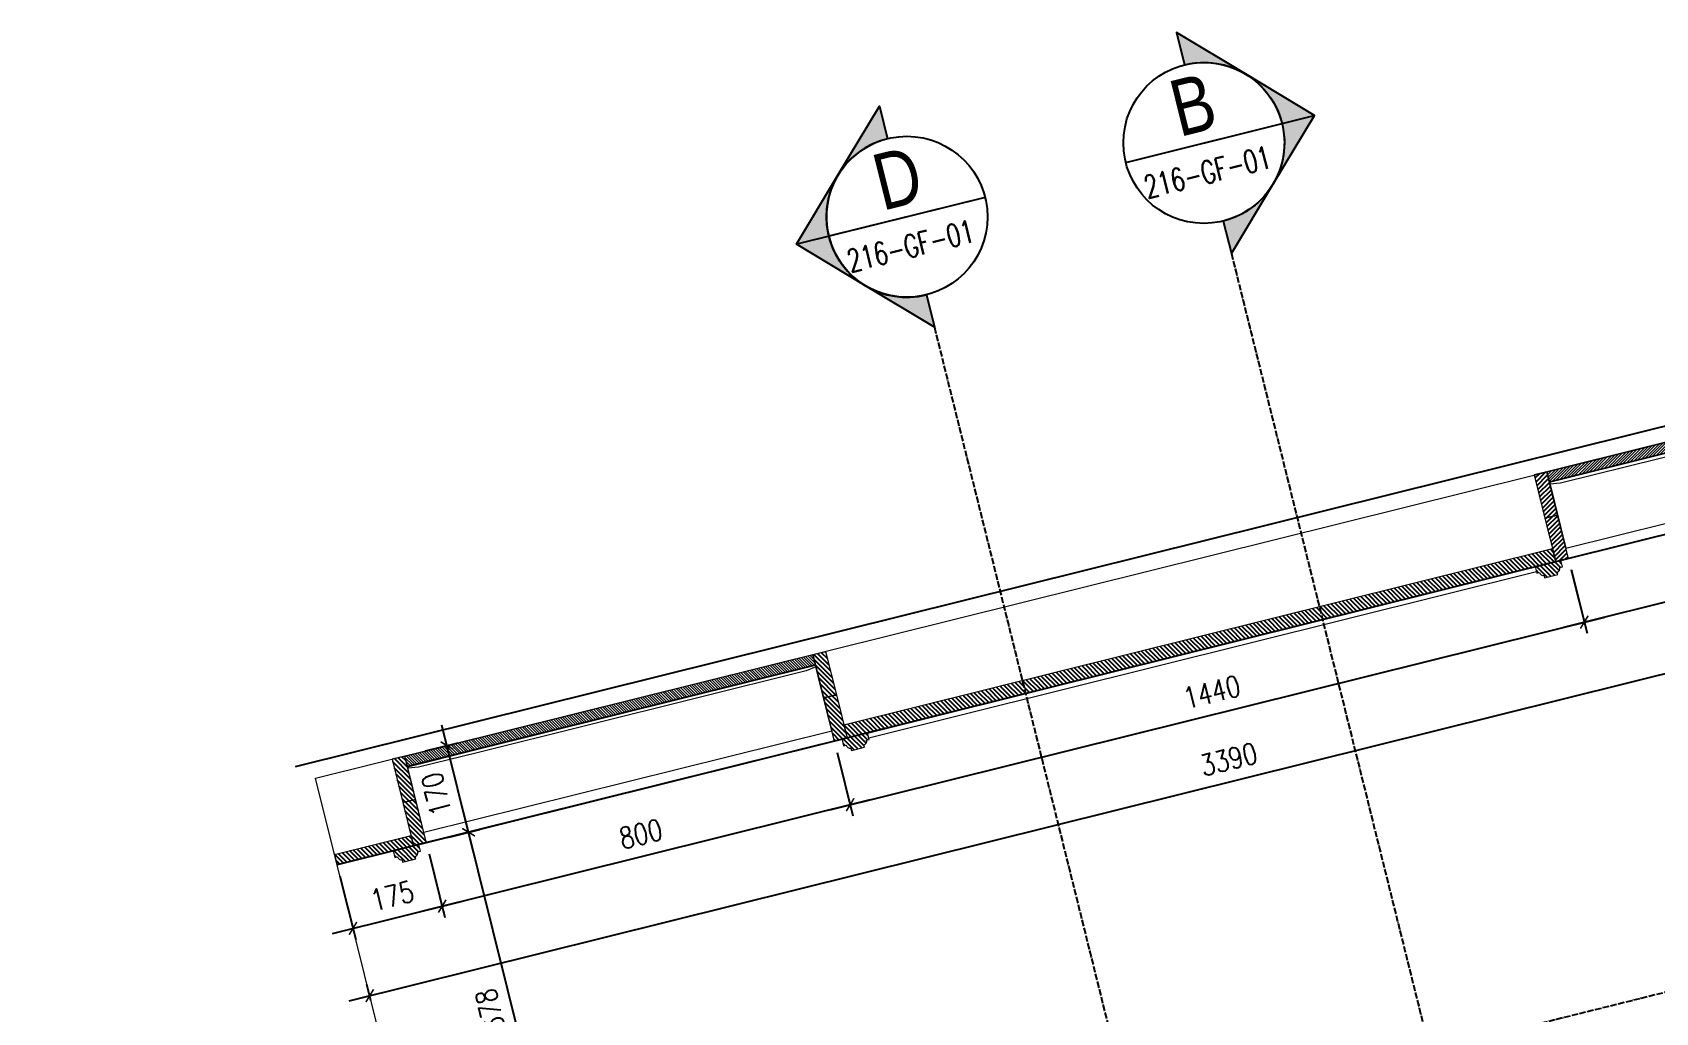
# Model space of a CAD drawing. Header units: inches. Extents: x 252212 to 296477, y 417293 to 492071.
# Drawn here: x 268902 to 271991, y 464486 to 466352 of the extents above; entities that cross this region are included whole.
import ezdxf

# ---------------------------------------------------------------- set-up
doc = ezdxf.new("R2010")
doc.units = ezdxf.units.IN
doc.header["$MEASUREMENT"] = 0
doc.linetypes.add('ACAD_ISO04W100', pattern=[30, 24, -3, 0, -3])
doc.linetypes.add('ACAD_ISO10W100', pattern=[18, 12, -3, 0, -3])
for name, color, linetype in [('8', 8, 'Continuous'), ('A-AXIS', 1, 'Continuous'), ('WOOD', 23, 'Continuous')]:
    doc.layers.add(name, color=color, linetype=linetype)
for name, color, linetype, lineweight in [('A-Dim-ID', 9, 'Continuous', 20), ('CUTTING LN', 162, 'ACAD_ISO10W100', 25), ('Glass', 4, 'Continuous', 0), ('Marble', 6, 'Continuous', 0)]:
    doc.layers.add(name, color=color, linetype=linetype, lineweight=lineweight)
doc.styles.add('ID-ARIAL', font='arial.ttf')
doc.styles.add('ID-ROMA', font='ROMANS.shx', dxfattribs={"width": 0.8})
doc.styles.add('ST9', font='romans.shx', dxfattribs={"width": 0.8})
doc.dimstyles.new('DIM-20', dxfattribs={"dimscale": 1000, "dimtxt": 0.044, "dimasz": 0.035, "dimexe": 0.022, "dimexo": 0.022, "dimgap": 0.022, "dimtad": 1, "dimdec": 0, "dimzin": 0, "dimdsep": 46, "dimtxsty": 'ST9', "dimblk1": 'ARCHTICK', "dimblk2": 'ARCHTICK', "dimsah": 1, "dimcen": 0.08800000000000001, "dimdle": 0.04, "dimclrd": 256, "dimclre": 256, "dimclrt": 3, "dimadec": 0, "dimazin": 0, "dimtfac": 1, "dimtdec": 0, "dimtix": 1, "dimtofl": 0, "dimtmove": 1, "dimatfit": 3, "dimldrblk": 'CLOSED', "dimfxl": 1, "dimtolj": 1, "dimtzin": 0, "dimarcsym": 0})

# ---------------------------------------------------------------- blocks, each defined once
blk = doc.blocks.new('_ARCHTICK')
at = {"color": 0, "linetype": 'ByBlock', "const_width": 0.15}
blk.add_lwpolyline([(-0.5, -0.5), (0.5, 0.5)], dxfattribs=at)
blk = doc.blocks.new('*D92')
at = {"layer": 'A-Dim-ID', "lineweight": -2, "transparency": 16777216}
for p, q in [((269505.394315704, 464508.6049648295), (272872.7567173581, 465346.3990255849)), ((272836.2175776361, 465327.5874635416), (272828.628432412, 465358.0906665187)), ((269546.4884772635, 464509.1084366235), (269538.8993320395, 464539.6116396006))]:
    blk.add_line(p, q, dxfattribs=at)
at = {"layer": 'Defpoints', "color": 0, "transparency": 16777216}
for p in [(272833.9400667173, 465336.7415086663), (272841.5292119414, 465306.2383056892, -2.210991648221918e-07), (269551.8001115688, 464487.7592787711, -2.210991648221918e-07)]:
    blk.add_point(p, dxfattribs=at)
at = {"layer": 'A-Dim-ID', "lineweight": -2, "transparency": 16777216, "xscale": 20, "yscale": 20, "zscale": 20}
for p, rotation in [((272833.9400667173, 465336.7415086663), 13.9714232829857), ((269544.2109663447, 464518.2624817482), 193.9714232829857)]:
    blk.add_blockref('_ARCHTICK', p, dxfattribs=dict(at, rotation=rotation))
at = {"layer": 'A-Dim-ID', "color": 3, "transparency": 16777216, "insert": (271178.9351237664, 464968.25947838), "char_height": 40, "attachment_point": 5, "rotation": 13.97142328298572, "style": 'ST9'}
blk.add_mtext('\\A1;3390', dxfattribs=at)
blk = doc.blocks.new('_CLOSED')
at = {"color": 0, "linetype": 'ByBlock'}
for p, q in [((-1, 0.1666666666666666), (0, 0)), ((-1, 0.1666666666666666), (-1, -0.1666666666666666)), ((0, 0), (-1, -0.1666666666666666)), ((0, 0), (-1, 0))]:
    blk.add_line(p, q, dxfattribs=at)
blk = doc.blocks.new('*D105')
at = {"layer": 'A-Dim-ID', "lineweight": -2, "transparency": 16777216}
for p, q in [((269657.4015886886, 464788.1374235013), (269687.4516149934, 464667.3567525852)), ((269487.578677429, 464745.8857717041), (269517.6287039261, 464625.1051000151)), ((269473.5004189801, 464636.7967409488), (269720.9566313289, 464698.3634273562))]:
    blk.add_line(p, q, dxfattribs=at)
at = {"layer": 'Defpoints', "color": 0, "transparency": 16777216}
for p in [(269652.0899543833, 464809.4865813537, -2.210991648221888e-07), (269482.2670431237, 464767.2349295566, -2.210991648221918e-07), (269682.1399806882, 464688.7059104376)]:
    blk.add_point(p, dxfattribs=at)
at = {"layer": 'A-Dim-ID', "lineweight": -2, "transparency": 16777216, "xscale": 20, "yscale": 20, "zscale": 20}
for p, rotation in [((269682.1399806882, 464688.7059104376), 13.9714232829857), ((269512.3170696209, 464646.4542578675), 193.9714232829857)]:
    blk.add_blockref('_ARCHTICK', p, dxfattribs=dict(at, rotation=rotation))
at = {"layer": 'A-Dim-ID', "color": 3, "transparency": 16777216, "insert": (269587.0881323899, 464708.3375673253), "char_height": 40, "attachment_point": 5, "rotation": 13.97142328298572, "style": 'ST9'}
blk.add_mtext('\\A1;175', dxfattribs=at)
blk = doc.blocks.new('*D106')
at = {"layer": 'A-Dim-ID', "lineweight": -2, "transparency": 16777216}
for p, q in [((271830.7373872162, 465328.8589616152), (271860.7872181406, 465208.0790759955)), ((270419.6563855274, 464872.1988497845), (271894.2922344761, 465239.0857507666)), ((270433.7346675385, 464981.2877858354), (270463.7846704734, 464860.5072088508))]:
    blk.add_line(p, q, dxfattribs=at)
at = {"layer": 'Defpoints', "color": 0, "transparency": 16777216}
for p in [(271825.4257529109, 465350.2081194677, -2.210991648221888e-07), (271855.4755838353, 465229.4282338478), (270428.4230332333, 465002.6369436878, -2.210991648221888e-07)]:
    blk.add_point(p, dxfattribs=at)
at = {"layer": 'A-Dim-ID', "lineweight": -2, "transparency": 16777216, "xscale": 20, "yscale": 20, "zscale": 20}
for p, rotation in [((271855.4755838353, 465229.4282338478), 13.9714232829857), ((270458.4730361681, 464881.8563667032), 193.9714232829857)]:
    blk.add_blockref('_ARCHTICK', p, dxfattribs=dict(at, rotation=rotation))
at = {"layer": 'A-Dim-ID', "color": 3, "transparency": 16777216, "insert": (271146.8339172371, 465096.3997834483), "char_height": 40, "attachment_point": 5, "rotation": 13.971423282985718, "style": 'ST9'}
blk.add_mtext('\\A1;1440', dxfattribs=at)
blk = doc.blocks.new('*D107')
at = {"layer": 'A-Dim-ID', "lineweight": -2, "transparency": 16777216}
for p, q in [((272606.9496228078, 465522.4947433203), (272637.1202669441, 465401.2292707454)), ((271816.6589691833, 465219.770573306), (272670.6252832796, 465432.2359455164)), ((271830.6165040946, 465329.3448305871), (271860.7872541293, 465208.0789323722))]:
    blk.add_line(p, q, dxfattribs=at)
at = {"layer": 'Defpoints', "color": 0, "transparency": 16777216}
for p in [(272601.6379885025, 465543.8439011727, -2.210991648221888e-07), (272631.8086326388, 465422.5784285978), (271825.3048697893, 465350.6939884395, -2.210991648221888e-07)]:
    blk.add_point(p, dxfattribs=at)
at = {"layer": 'A-Dim-ID', "lineweight": -2, "transparency": 16777216, "xscale": 20, "yscale": 20, "zscale": 20}
for p, rotation in [((272631.8086326388, 465422.5784285978), 13.9714232829857), ((271855.475619824, 465229.4280902246), 193.9714232829857)]:
    blk.add_blockref('_ARCHTICK', p, dxfattribs=dict(at, rotation=rotation))
at = {"layer": 'A-Dim-ID', "color": 3, "transparency": 16777216, "insert": (272233.5017334668, 465366.760742584), "char_height": 40, "attachment_point": 5, "rotation": 13.971423282985718, "style": 'ST9'}
blk.add_mtext('\\A1;800', dxfattribs=at)
blk = doc.blocks.new('*D109')
at = {"layer": 'A-Dim-ID', "lineweight": -2, "transparency": 16777216}
for p, q in [((269643.3233049128, 464679.0484945427), (270497.2896868089, 464891.5138836217)), ((270460.4147305502, 464874.0520756921), (270463.7846704735, 464860.5072088506)), ((269684.0816499355, 464680.9017204506), (269687.4515898587, 464667.356853609))]:
    blk.add_line(p, q, dxfattribs=at)
at = {"layer": 'Defpoints', "color": 0, "transparency": 16777216}
for p in [(270455.103096245, 464895.4012335445), (270458.4730361683, 464881.8563667031), (269678.7700156302, 464702.250878303)]:
    blk.add_point(p, dxfattribs=at)
at = {"layer": 'A-Dim-ID', "lineweight": -2, "transparency": 16777216, "xscale": 20, "yscale": 20, "zscale": 20}
for p, rotation in [((270458.4730361683, 464881.8563667031), 13.9714232829857), ((269682.1399555535, 464688.7060114614), 193.9714232829857)]:
    blk.add_blockref('_ARCHTICK', p, dxfattribs=dict(at, rotation=rotation))
at = {"layer": 'A-Dim-ID', "color": 3, "transparency": 16777216, "insert": (270060.1661030963, 464826.0386722551), "char_height": 40, "attachment_point": 5, "rotation": 13.971423282985718, "style": 'ST9'}
blk.add_mtext('\\A1;800', dxfattribs=at)
blk = doc.blocks.new('*D118')
at = {"layer": 'A-Dim-ID', "lineweight": -2, "transparency": 16777216}
for p, q in [((269905.5642798262, 464133.0208495623), (269722.6384354986, 464868.2583492461)), ((269698.0056043376, 464820.9103180957), (269753.6451102697, 464834.7533329106)), ((269804.7699041682, 464149.1628041471), (269917.25592076, 464177.1491345083))]:
    blk.add_line(p, q, dxfattribs=at)
at = {"layer": 'Defpoints', "color": 0, "transparency": 16777216}
for p in [(269676.656446485, 464815.5986837905, -2.210991648221918e-07), (269732.2959524171, 464829.4416986054), (269783.4207463157, 464143.8511698418)]:
    blk.add_point(p, dxfattribs=at)
at = {"layer": 'A-Dim-ID', "lineweight": -2, "transparency": 16777216, "xscale": 20, "yscale": 20, "zscale": 20}
for p, rotation in [((269732.2959524172, 464829.4416986053), 103.9714232829857), ((269895.9067629076, 464171.837500203), 283.9714232829857)]:
    blk.add_blockref('_ARCHTICK', p, dxfattribs=dict(at, rotation=rotation))
at = {"layer": 'A-Dim-ID', "color": 3, "transparency": 16777216, "insert": (269773.3438744896, 464490.4992066395), "char_height": 40, "attachment_point": 5, "rotation": 103.97142328298571, "style": 'ST9'}
blk.add_mtext('\\A1;678', dxfattribs=at)
blk = doc.blocks.new('*D119')
at = {"layer": 'A-Dim-ID', "lineweight": -2, "transparency": 16777216}
for p, q in [((269741.9534693357, 464790.6250479645), (269681.5939893062, 465033.2291116071)), ((269650.4100915556, 464984.2511861876), (269712.6006640773, 464999.7240952716)), ((269691.4545115386, 464819.2804173058), (269753.6451102695, 464834.7533329105))]:
    blk.add_line(p, q, dxfattribs=at)
at = {"layer": 'Defpoints', "color": 0, "transparency": 16777216}
for p in [(269629.0609337031, 464978.9395518824, -2.210991648223205e-07), (269691.2515062247, 464994.4124609664), (269670.105353686, 464813.9687830005, -2.210991648221918e-07)]:
    blk.add_point(p, dxfattribs=at)
at = {"layer": 'A-Dim-ID', "lineweight": -2, "transparency": 16777216, "xscale": 20, "yscale": 20, "zscale": 20}
for p, rotation in [((269691.2515062249, 464994.4124609663), 103.9714232829857), ((269732.2959524171, 464829.4416986053), 283.9714232829857)]:
    blk.add_blockref('_ARCHTICK', p, dxfattribs=dict(at, rotation=rotation))
at = {"layer": 'A-Dim-ID', "color": 3, "transparency": 16777216, "insert": (269671.0162461482, 464901.7866870211), "char_height": 40, "attachment_point": 5, "rotation": 103.97142328298571, "style": 'ST9'}
blk.add_mtext('\\A1;170', dxfattribs=at)

msp = doc.modelspace()

# ---------------------------------------------------------------- hatches: boundary and pattern name
h = msp.add_hatch(color=256)
edge = h.paths.add_edge_path()
edge.add_arc((271131.5863373148, 466141.5904227399), 153.2160000000183, -76.02857671701429, 103.97142328298571, ccw=False)
edge.add_line((271168.5784901203, 465992.9071241255), (271183.9011415137, 465931.3204853411))
edge.add_line((271183.9011415138, 465931.3204853412), (271262.878708114, 466062.6128561398))
edge.add_line((271262.8787081135, 466062.6128561402), (271341.8562747136, 466193.9052269389))
edge.add_line((271341.8562747136, 466193.9052269384), (271210.563903915, 466272.8827935386))
edge.add_line((271210.5639039155, 466272.8827935389), (271079.2715331168, 466351.860360139))
edge.add_line((271079.2715331166, 466351.8603601389), (271094.5941845099, 466290.2737213544))
h = msp.add_hatch(color=256)
edge = h.paths.add_edge_path()
edge.add_arc((270566.4595073271, 466000.9878248407), 153.2160000000183, 103.9714232829825, 283.9714232829825)
edge.add_line((270603.4516601327, 465852.3045262265), (270618.7743115259, 465790.717887442))
edge.add_line((270618.7743115259, 465790.7178874413), (270487.4819407272, 465869.6954540414))
edge.add_line((270487.4819407271, 465869.6954540419), (270356.1895699285, 465948.673020642))
edge.add_line((270356.1895699285, 465948.6730206425), (270435.1671365286, 466079.9653914412))
edge.add_line((270435.1671365286, 466079.9653914409), (270514.1447031287, 466211.2577622396))
edge.add_line((270514.1447031286, 466211.2577622395), (270529.4673545219, 466149.671123455))
at = {"layer": '8'}
h = msp.add_hatch(dxfattribs=at)
h.set_pattern_fill('ANSI31', color=256, scale=50, angle=269.9999999999986, style=0)
h.set_pattern_definition([(44.99999999999854, (-188557.5736897307, 737401.9004167398), (4.419417382415811, -4.419417382416031), [])])
edge = h.paths.add_edge_path()
edge.add_line((271825.3048666417, 465350.6940010908), (271804.7826997996, 465433.1793303985))
edge.add_line((271804.7826997996, 465433.1793303985), (271780.5223491099, 465427.1433949873))
edge.add_line((271780.5223491099, 465427.1433949873), (271801.0445466105, 465344.6580720473))
edge.add_line((271801.0445466105, 465344.6580720473), (271825.3048697893, 465350.6939884395))
edge.add_line((271780.5223471839, 465427.1433925993), (271804.7827208029, 465433.1793337153))
edge.add_line((271804.7827208029, 465433.1793337153), (271784.2604787019, 465515.6648965674))
edge.add_line((271784.2604787019, 465515.6648965674), (271760.0000720515, 465509.6289484932))
edge.add_line((271760.0000720515, 465509.6289484932), (271780.5223448108, 465427.1433920089))
h = msp.add_hatch(dxfattribs=at)
h.set_pattern_fill('ANSI31', color=256, scale=50, angle=269.9999999999986, style=0)
h.set_pattern_definition([(314.9999999999986, (-188559.9544065034, 736153.0596794009), (4.419417382416031, 4.41941738241581), [])])
h.paths.add_polyline_path([(270452.5624948148, 465009.1580493869), (271801.0445462898, 465344.6580733557), (271795.0085982158, 465368.9184800063), (270446.5266145357, 465033.4184729047)])
h = msp.add_hatch(dxfattribs=at)
h.set_pattern_fill('ANSI31', color=256, scale=50, angle=269.9999999999986, style=0)
h.set_pattern_definition([(314.9999999999986, (-188574.4968456567, 734914.6321112264), (4.419417382416031, 4.419417382415811), [])])
edge = h.paths.add_edge_path()
edge.add_line((271762.2280096919, 465335.0000966289), (271765.3495299461, 465322.4537079252))
edge.add_line((271765.3495299462, 465322.4537079253), (271770.2016112763, 465323.6608975402))
edge.add_arc((271777.0687695644, 465325.3768973884), 7.078313247802563, 194.0300418701901, 283.9128046958339)
edge.add_line((271778.7707144246, 465318.506242243), (271779.9779040394, 465313.654160913))
edge.add_line((271779.9779040395, 465313.6541609128), (271805.0708105142, 465319.8971725863))
edge.add_line((271805.0708105144, 465319.8971725864), (271803.8636208996, 465324.7492539165))
edge.add_arc((271802.1476210512, 465331.6164122047), 7.078313247802558, 284.0300418701314, 373.9128046957749)
edge.add_line((271809.0182761966, 465333.3183570647), (271813.8703575266, 465334.5255466796))
edge.add_line((271813.8703575267, 465334.5255466796), (271810.7488230257, 465347.0719927853))
edge.add_line((271810.7488230256, 465347.0719927856), (271762.228009692, 465335.0000966291))
h = msp.add_hatch(dxfattribs=at)
h.set_pattern_fill('ANSI31', color=256, scale=50, angle=269.9999999999986, style=0)
h.set_pattern_definition([(314.9999999999986, (-189189.8253336303, 735817.0715784729), (4.419417382416031, 4.41941738241581), [])])
edge = h.paths.add_edge_path()
edge.add_line((270428.422966073, 465002.6369242498), (270407.900716949, 465085.1222358147))
edge.add_line((270407.900716949, 465085.1222358147), (270432.1610682291, 465091.1581688529))
edge.add_line((270432.1610682291, 465091.1581688529), (270452.683287285, 465008.672848547))
edge.add_line((270452.683287285, 465008.672848547), (270428.4229692207, 465002.6369115986))
edge.add_line((270432.1610710493, 465091.1581676454), (270407.9006968398, 465085.1222289028))
edge.add_line((270407.9006968398, 465085.1222289028), (270387.3784340565, 465167.6076643151))
edge.add_line((270387.3784340565, 465167.6076643151), (270411.6388407069, 465173.6436123891))
edge.add_line((270411.6388407069, 465173.6436123891), (270432.1610734225, 465091.158168236))
h = msp.add_hatch(dxfattribs=at)
h.set_pattern_fill('ANSI31', color=256, scale=50, angle=269.9999999999986, style=0)
h.set_pattern_definition([(314.9999999999986, (-189206.7489645186, 735499.3853002081), (4.419417382416031, 4.419417382415811), [])])
edge = h.paths.add_edge_path()
edge.add_line((270442.9791246084, 465006.2584693132), (270446.1006448626, 464993.7120806095))
edge.add_line((270446.1006448626, 464993.7120806095), (270450.9527261927, 464994.9192702243))
edge.add_arc((270457.8198844809, 464996.6352700726), 7.078313247802563, 194.0300418701901, 283.9128046958339)
edge.add_line((270459.5218293412, 464989.7646149274), (270460.729018956, 464984.9125335973))
edge.add_line((270460.7290189559, 464984.9125335971), (270485.8219254306, 464991.1555452706))
edge.add_line((270485.8219254306, 464991.1555452707), (270484.6147358158, 464996.0076266008))
edge.add_arc((270482.8987359676, 465002.8747848889), 7.078313247802558, 284.0300418701314, 373.9128046957749)
edge.add_line((270489.769391113, 465004.576729749), (270494.621472443, 465005.7839193639))
edge.add_line((270494.621472443, 465005.7839193639), (270491.4999379421, 465018.3303654696))
edge.add_line((270491.499937942, 465018.3303654697), (270442.9791246083, 465006.2584693133))
h = msp.add_hatch(dxfattribs=at)
h.set_pattern_fill('ANSI31', color=256, scale=50, angle=269.9999999999986, style=0)
h.set_pattern_definition([(314.9999999999986, (-189603.5251758235, 735826.3815336656), (4.419417382416031, 4.41941738241581), [])])
edge = h.paths.add_edge_path()
edge.add_line((269652.0899512356, 464809.4865940049), (269631.5676997313, 464891.971896346))
edge.add_line((269631.5676997313, 464891.971896346), (269607.3073490417, 464885.9359609347))
edge.add_line((269607.3073490417, 464885.9359609347), (269627.8296312045, 464803.4506649616))
edge.add_line((269627.8296312045, 464803.4506649616), (269652.0899543833, 464809.4865813537))
edge.add_line((269607.3073471158, 464885.9359585468), (269631.5677207347, 464891.9718996627))
edge.add_line((269631.5677207347, 464891.9718996627), (269611.0455072865, 464974.4573473497))
edge.add_line((269611.0455072865, 464974.4573473497), (269586.7851006361, 464968.4213992755))
edge.add_line((269586.7851006361, 464968.4213992755), (269607.3073447426, 464885.9359579564))
h = msp.add_hatch(dxfattribs=at)
h.set_pattern_fill('ANSI31', color=256, scale=50, angle=269.9999999999986, style=0)
h.set_pattern_definition([(314.9999999999986, (-189610.6716014805, 735891.1277975892), (4.419417382416031, 4.41941738241581), [])])
h.paths.add_polyline_path([(269627.8296312045, 464803.4506649616), (269623.0008622826, 464822.8589516815), (269477.4382879271, 464786.6432417636), (269482.2670350937, 464767.2349267375)])
h = msp.add_hatch(dxfattribs=at)
h.set_pattern_fill('ANSI31', color=256, scale=50, angle=269.9999999999986, style=0)
h.set_pattern_definition([(314.9999999999986, (-189620.4488044965, 735888.6952460427), (4.419417382416031, 4.419417382415811), [])])
edge = h.paths.add_edge_path()
edge.add_line((269589.0128271676, 464793.7930989639), (269592.1343474218, 464781.2467102602))
edge.add_line((269592.1343474218, 464781.2467102602), (269596.986428752, 464782.4538998751))
edge.add_arc((269603.8535870402, 464784.1698997234), 7.078313247827499, 194.0300418700572, 283.9128046956504)
edge.add_line((269605.5555319004, 464777.299244578), (269606.762721515, 464772.4471632478))
edge.add_line((269606.762721515, 464772.4471632478), (269631.8556279899, 464778.6901749214))
edge.add_line((269631.8556279899, 464778.6901749214), (269630.648438375, 464783.5422562514))
edge.add_arc((269628.9324385268, 464790.4094145396), 7.078313247756918, 284.0300418697143, 373.9128046948491)
edge.add_line((269635.8030936721, 464792.1113593997), (269640.6551750022, 464793.3185490146))
edge.add_line((269640.6551750022, 464793.3185490146), (269637.5336405012, 464805.8649951204))
edge.add_line((269637.5336405012, 464805.8649951204), (269589.0128271676, 464793.7930989639))
at = {"layer": 'WOOD', "lineweight": 0}
h = msp.add_hatch(dxfattribs=at)
h.set_pattern_fill('ANSI31,_O', color=8, scale=30, angle=449.9999999999986)
h.set_pattern_definition([(224.9999999999984, (-188455.5068154102, 737442.2944821552), (-2.651650429449485, 2.651650429449617), [])])
h.paths.add_polyline_path([(272560.5934054719, 465708.8152135328), (271784.2604415769, 465515.6647563584), (271789.0892000362, 465496.2564310381), (272565.4221721537, 465689.4068902581)])
h = msp.add_hatch(dxfattribs=at)
h.set_pattern_fill('ANSI31,_O', color=8, scale=30, angle=449.9999999999986)
h.set_pattern_definition([(134.9999999999986, (-189579.2650031199, 735847.4174235342), (-2.651650429449618, -2.651650429449485), [])])
h.paths.add_polyline_path([(269611.0455072865, 464974.4573473497), (270387.3785325539, 465167.6075578486), (270392.2072910133, 465148.1992325283), (269615.8742575233, 464955.0490199835)])

# ---------------------------------------------------------------- linework, layer by layer
at = {"color": 181}
for p, q in [((270982.9030387008, 466104.5982699354, 1.7731716380045e-07), (271280.2696359294, 466178.5825755455, 1.7731716380045e-07)), ((270715.1428059418, 466037.9799776459, 1.773150345834262e-07), (270417.7762087131, 465963.9956720356, 1.773150345834262e-07))]:
    msp.add_line(p, q, dxfattribs=at)
msp.add_line((272771.9961434963, 465585.7139564746, 2.49521222597683e-07), (269482.2670431237, 464767.2349295566, 2.49521222597683e-07))
at = {"color": 181, "elevation": 1.77327809913943e-07}
for points in [[(271094.5941845103, 466290.2737213548, -0.9999999999999999), (271168.5784901204, 465992.907124126), (271183.9011415139, 465931.3204853414), (271262.8787081136, 466062.6128561404), (271341.8562747136, 466193.905226939), (271210.5639039155, 466272.8827935389), (271079.2715331166, 466351.8603601396)], [(270529.4673545221, 466149.6711234559, 0.9999999999999999), (270603.4516601326, 465852.3045262268), (270618.7743115261, 465790.7178874422), (270487.4819407269, 465869.6954540425), (270356.1895699284, 465948.6730206429), (270435.1671365286, 466079.9653914409), (270514.1447031286, 466211.2577622397)]]:
    msp.add_lwpolyline(points, format="xyb", close=True, dxfattribs=at)
at = {"color": 181}
for centre, radius in [((271131.5863373148, 466141.5904227403, 1.7731716380045e-07), 153.216), ((270566.4595073274, 466000.9878248413, 1.773150345834262e-07), 153.2159999999999)]:
    msp.add_circle(centre, radius, dxfattribs=at)
at = {"layer": '8'}
for p, q in [((272750.4298672297, 465786.8030557966, 2.49521222597683e-07), (269402.4937494656, 464953.8422215625, 2.49521222597683e-07)), ((270428.4230332333, 465002.6369436879, 2.495212225976859e-07), (269641.4145367306, 464806.8305630587, 2.495212225976859e-07))]:
    msp.add_line(p, q, dxfattribs=at)
at = {"layer": 'A-AXIS', "elevation": 1.77327809913943e-07}
for points in [[(270982.9030387004, 466104.5982699356), (271341.1962507752, 466193.741014101)], [(270715.1428059416, 466037.9799776463), (270356.8495938675, 465948.8372334804)]]:
    msp.add_lwpolyline(points, dxfattribs=at)
at = {"layer": 'CUTTING LN', "linetype": 'ACAD_ISO04W100', "ltscale": 0.5}
for p, q in [((271183.9011415139, 465931.3204853414, 1.77327809913943e-07), (272078.5279069728, 462335.5292585548, 1.773167202102019e-07)), ((270618.7743115261, 465790.7178874422, 1.77327809913943e-07), (271513.4010769848, 462194.9266606555, 1.773167202102019e-07)), ((273777.6721606688, 464964.4583125128, 3.239685538170424e-07), (268902.4192304029, 463751.5036428126, 3.239685538170424e-07))]:
    msp.add_line(p, q, dxfattribs=at)
at = {"layer": 'Glass', "lineweight": 0}
for points, elevation in [([(272565.422172135, 465689.4068902535), (271789.0892371614, 465496.256571247), (271820.476194818, 465370.1023454461), (272596.8091297916, 465563.2526644525)], 1.452933221977079e-07), ([(271999.5919153573, 465541.4158161899), (272547.7038160549, 465677.7851285062), (272566.3878276251, 465685.5251357684), (272565.6635138564, 465688.4363845664), (271998.1432878195, 465547.2383137859), (271789.33050283, 465495.2860466382), (271790.0548165989, 465492.3747978401), (271810.187531722, 465494.2923264186)], 1.452933221977079e-07), ([(269615.8743247025, 464955.0490394261), (270392.2072596761, 465148.1993584325), (270423.5941893192, 465022.0452452271), (269647.2612543458, 464828.8949262207)], 1.974072723976296e-07), ([(269748.570715589, 464980.8502119011), (269636.9728423903, 464953.0848501113), (269616.8402032823, 464951.1673404453), (269616.1158895132, 464954.0785892433), (269747.1220880511, 464986.6727094972), (270392.4489005396, 465147.2289271715), (270393.1732143085, 465144.3176783734), (270374.489126723, 465136.5776521989)], 1.974072723976296e-07)]:
    msp.add_lwpolyline(points, close=True, dxfattribs=dict(at, elevation=elevation))
at = {"layer": 'Marble'}
for points, elevation in [([(269627.2258316005, 464184.5991757701), (269441.2225962194, 464932.2056947797), (272730.951696592, 465750.6847216978), (273321.2612177112, 463378.0418732118), (270031.5321173386, 462559.5628462937), (269893.9802324789, 463112.4278844341)], 2.49521222597683e-07), ([(271780.5223471839, 465427.1433925993), (271804.7827208029, 465433.1793337153), (271784.2604787019, 465515.6648965674), (271760.0000720515, 465509.6289484932), (271780.5223448108, 465427.1433920089)], 1.974072723976325e-07), ([(271825.3048666417, 465350.6940010908), (271804.7826997996, 465433.1793303985), (271780.5223491099, 465427.1433949873), (271801.0445466105, 465344.6580720473), (271825.3048697893, 465350.6939884395)], 2.495212225976859e-07), ([(270452.5624948148, 465009.1580493869), (271801.0445462898, 465344.6580733557), (271795.0085982158, 465368.9184800063), (270446.5266145357, 465033.4184729047), (270452.5624948148, 465009.1580493869)], 1.974072723977643e-07), ([(270432.1610710493, 465091.1581676454), (270407.9006968398, 465085.1222289028), (270387.3784340565, 465167.6076643151), (270411.6388407069, 465173.6436123891), (270432.1610734225, 465091.158168236)], 2.495212225975542e-07), ([(270428.422966073, 465002.6369242498), (270407.900716949, 465085.1222358147), (270432.1610682291, 465091.1581688529), (270452.683287285, 465008.672848547), (270428.4229692207, 465002.6369115986)], 2.495212225976859e-07), ([(269607.3073471158, 464885.9359585468), (269631.5677207347, 464891.9718996627), (269611.0455072865, 464974.4573473497), (269586.7851006361, 464968.4213992755), (269607.3073447426, 464885.9359579564)], 2.495212225975542e-07), ([(269652.0899512356, 464809.4865940049), (269631.5676997313, 464891.971896346), (269607.3073490417, 464885.9359609347), (269627.8296312045, 464803.4506649616), (269652.0899543833, 464809.4865813537)], 2.495212225976859e-07), ([(269627.8296312045, 464803.4506649616), (269623.0008622826, 464822.8589516815), (269477.4382879271, 464786.6432417636), (269482.2670350937, 464767.2349267375), (269627.8296312045, 464803.4506649616)], 2.49521222597683e-07)]:
    msp.add_lwpolyline(points, dxfattribs=dict(at, elevation=elevation))
at = {"layer": 'Marble', "elevation": 2.495212225976859e-07}
for points in [[(271762.2280096919, 465335.0000966289), (271765.3495299462, 465322.4537079253), (271770.2016112762, 465323.6608975402, 0.4136143785872561), (271778.7707144246, 465318.506242243), (271779.9779040395, 465313.6541609128), (271805.0708105144, 465319.8971725864), (271805.0708105144, 465319.8971725864), (271803.8636208995, 465324.7492539165, 0.4136143785872561), (271809.0182761966, 465333.3183570647), (271813.8703575267, 465334.5255466796), (271810.7488230256, 465347.0719927856), (271762.2280096919, 465335.0000966289)], [(270442.9791246084, 465006.2584693132), (270446.1006448626, 464993.7120806095), (270450.9527261928, 464994.9192702245, 0.4136143785872561), (270459.5218293412, 464989.7646149274), (270460.7290189559, 464984.9125335971), (270485.8219254306, 464991.1555452707), (270485.8219254306, 464991.1555452707), (270484.6147358159, 464996.0076266007, 0.4136143785872561), (270489.769391113, 465004.576729749), (270494.621472443, 465005.7839193639), (270491.499937942, 465018.3303654697), (270442.9791246084, 465006.2584693132)], [(269589.0128271676, 464793.7930989639), (269592.1343474218, 464781.2467102602), (269596.986428752, 464782.4538998751, 0.4136143785872561), (269605.5555319004, 464777.299244578), (269606.762721515, 464772.4471632478), (269631.8556279899, 464778.6901749214), (269631.8556279899, 464778.6901749214), (269630.648438375, 464783.5422562514, 0.4136143785872561), (269635.8030936721, 464792.1113593997), (269640.6551750022, 464793.3185490146), (269637.5336405012, 464805.8649951204), (269589.0128271676, 464793.7930989639)]]:
    msp.add_lwpolyline(points, format="xyb", dxfattribs=at)
at = {"layer": 'WOOD', "lineweight": 0}
for points, elevation in [([(272560.5934054719, 465708.8152135328), (271784.2604415769, 465515.6647563584), (271789.0892000362, 465496.2564310381), (272565.4221721537, 465689.4068902581), (272560.5934054719, 465708.8152135328)], 1.974072723976325e-07), ([(271763.4350851082, 465330.1484742997), (271764.6422747199, 465325.2963929821), (270493.9143175178, 465008.6262014192), (270492.7071278004, 465013.4782831064), (270491.499938477, 465018.3303633196), (271762.2278956384, 465335.0005550471), (271763.4350851082, 465330.1484742997)], 1.974072723977643e-07), ([(269611.0455072865, 464974.4573473497), (270387.3785325539, 465167.6075578486), (270392.2072910133, 465148.1992325283), (269615.8742575233, 464955.0490199835), (269611.0455072865, 464974.4573473497)], 2.495212225975542e-07)]:
    msp.add_lwpolyline(points, dxfattribs=dict(at, elevation=elevation))

# ---------------------------------------------------------------- texts
at = {"color": 254, "transparency": 16777216, "style": 'ID-ARIAL', "width": 0.8}
for s, p in [('B', (271084.7850690173, 466152.5900169123, 1.773171637962538e-07)), ('D', (270519.6582390291, 466011.9874190135, 1.7731503457923e-07))]:
    msp.add_text(s, height=107.3862347938775, rotation=13.97142328439375, dxfattribs=at).set_placement(p)
at = {"color": 0, "ltscale": 2, "transparency": 16777216, "style": 'ID-ROMA', "width": 0.7}
for height, p in [(42.95449391755102, (271024.3183680628, 466035.3881822555, 1.773171637962538e-07)), (42.95449391755099, (270459.1915380748, 465894.7855843569, 1.7731503457923e-07))]:
    msp.add_text('216-GF-01', height=height, rotation=13.97142328439375, dxfattribs=at).set_placement(p)

# ---------------------------------------------------------------- dimensions: what is measured, and where the dimension line sits
at = {"layer": 'A-Dim-ID'}
for base, p1, p2, angle, override, picture, middle in [((272631.8086326388, 465422.5784285978, 4.706203874198748e-07), (271825.3048697893, 465350.6939884395, 2.495212225976859e-07), (272601.6379885026, 465543.8439011728, 2.495212225976859e-07), 13.97142328298568, {"dimtxt": 0.04, "dimasz": 0.02}, '*D107', (272233.5017334668, 465366.760742584, 4.706203874198748e-07)), ((272833.9400667173, 465336.7415086663, 4.706203874198748e-07), (269551.8001115688, 464487.7592787712, 2.49521222597683e-07), (272841.5292119414, 465306.2383056892, 2.49521222597683e-07), 13.97142328298588, {"dimtxt": 0.04, "dimasz": 0.02, "dimclrt": 3}, '*D92', (271178.9351237664, 464968.25947838, 4.706203874198748e-07)), ((271855.4755838353, 465229.4282338478, 4.706203874198748e-07), (270428.4230332333, 465002.6369436879, 2.495212225976859e-07), (271825.425752911, 465350.2081194677, 2.495212225976859e-07), 13.97142328298568, {"dimtxt": 0.04, "dimasz": 0.02}, '*D106', (271146.8339172371, 465096.3997834483, 4.706203874198748e-07)), ((269691.2515062247, 464994.4124609664, 4.706203874198748e-07), (269670.105353686, 464813.9687830004, 2.49521222597683e-07), (269629.060933703, 464978.9395518823, 2.495212225975542e-07), 103.9714232829857, {"dimtxt": 0.04, "dimasz": 0.02}, '*D119', (269671.0162461482, 464901.7866870211, 4.706203874198748e-07)), ((270458.4730361683, 464881.8563667031, 4.706203874198748e-07), (269678.7700156302, 464702.2508783031, 4.706203874198748e-07), (270455.1030962449, 464895.4012335446, 4.706203874198748e-07), 13.97142328298568, {"dimtxt": 0.04, "dimasz": 0.02}, '*D109', (270060.1661030963, 464826.0386722551, 4.706203874198748e-07)), ((269732.2959524171, 464829.4416986054, 4.706203874198748e-07), (269783.4207463157, 464143.8511698418, 4.706203874198748e-07), (269676.656446485, 464815.5986837904, 2.49521222597683e-07), 103.9714232829857, {"dimtxt": 0.04, "dimasz": 0.02}, '*D118', (269773.3438744896, 464490.4992066395, 4.706203874198748e-07)), ((269682.1399806882, 464688.7059104376, 4.706203874198748e-07), (269482.2670431237, 464767.2349295566, 2.49521222597683e-07), (269652.0899543833, 464809.4865813537, 2.495212225976859e-07), 13.97142328298568, {"dimtxt": 0.04, "dimasz": 0.02}, '*D105', (269587.0881323899, 464708.3375673253, 4.706203874198748e-07))]:
    dim = msp.add_linear_dim(base=base, p1=p1, p2=p2, angle=angle, dimstyle='DIM-20', override=override, dxfattribs=at)
    dim.commit()
    dim.dimension.update_dxf_attribs({"geometry": picture, "text_midpoint": middle})

doc.saveas('drawing.dxf')
